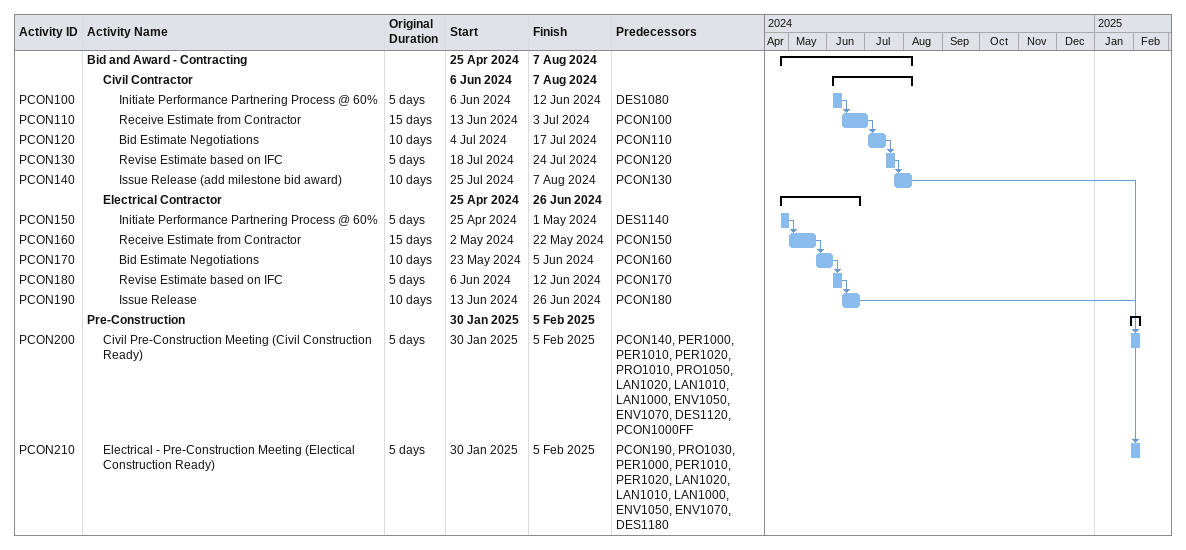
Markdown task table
| ID | Level | Task | Original duration | Start | Finish | Predecessors |
|---|---|---|---|---|---|---|
|  | 1 | **Bid and Award - Contracting** |  | 2024-04-25 | 2024-08-07 |  |
|  | 2 | **Civil Contractor** |  | 2024-06-06 | 2024-08-07 |  |
| PCON100 | 3 | Initiate Performance Partnering Process @ 60% | 5d | 2024-06-06 | 2024-06-12 | DES1080 |
| PCON110 | 3 | Receive Estimate from Contractor | 15d | 2024-06-13 | 2024-07-03 | PCON100 |
| PCON120 | 3 | Bid Estimate Negotiations | 10d | 2024-07-04 | 2024-07-17 | PCON110 |
| PCON130 | 3 | Revise Estimate based on IFC | 5d | 2024-07-18 | 2024-07-24 | PCON120 |
| PCON140 | 3 | Issue Release (add milestone bid award) | 10d | 2024-07-25 | 2024-08-07 | PCON130 |
|  | 2 | **Electrical Contractor** |  | 2024-04-25 | 2024-06-26 |  |
| PCON150 | 3 | Initiate Performance Partnering Process @ 60% | 5d | 2024-04-25 | 2024-05-01 | DES1140 |
| PCON160 | 3 | Receive Estimate from Contractor | 15d | 2024-05-02 | 2024-05-22 | PCON150 |
| PCON170 | 3 | Bid Estimate Negotiations | 10d | 2024-05-23 | 2024-06-05 | PCON160 |
| PCON180 | 3 | Revise Estimate based on IFC | 5d | 2024-06-06 | 2024-06-12 | PCON170 |
| PCON190 | 3 | Issue Release | 10d | 2024-06-13 | 2024-06-26 | PCON180 |
|  | 1 | **Pre-Construction** |  | 2025-01-30 | 2025-02-05 |  |
| PCON200 | 2 | Civil Pre-Construction Meeting (Civil Construction Ready) | 5d | 2025-01-30 | 2025-02-05 | PCON140, PER1000, PER1010, PER1020, PRO1010, PRO1050, LAN1020, LAN1010, LAN1000, ENV1050, ENV1070, DES1120, PCON1000FF |
| PCON210 | 2 | Electrical - Pre-Construction Meeting (Electical Construction Ready) | 5d | 2025-01-30 | 2025-02-05 | PCON190, PRO1030, PER1000, PER1010, PER1020, LAN1020, LAN1010, LAN1000, ENV1050, ENV1070, DES1180 |
